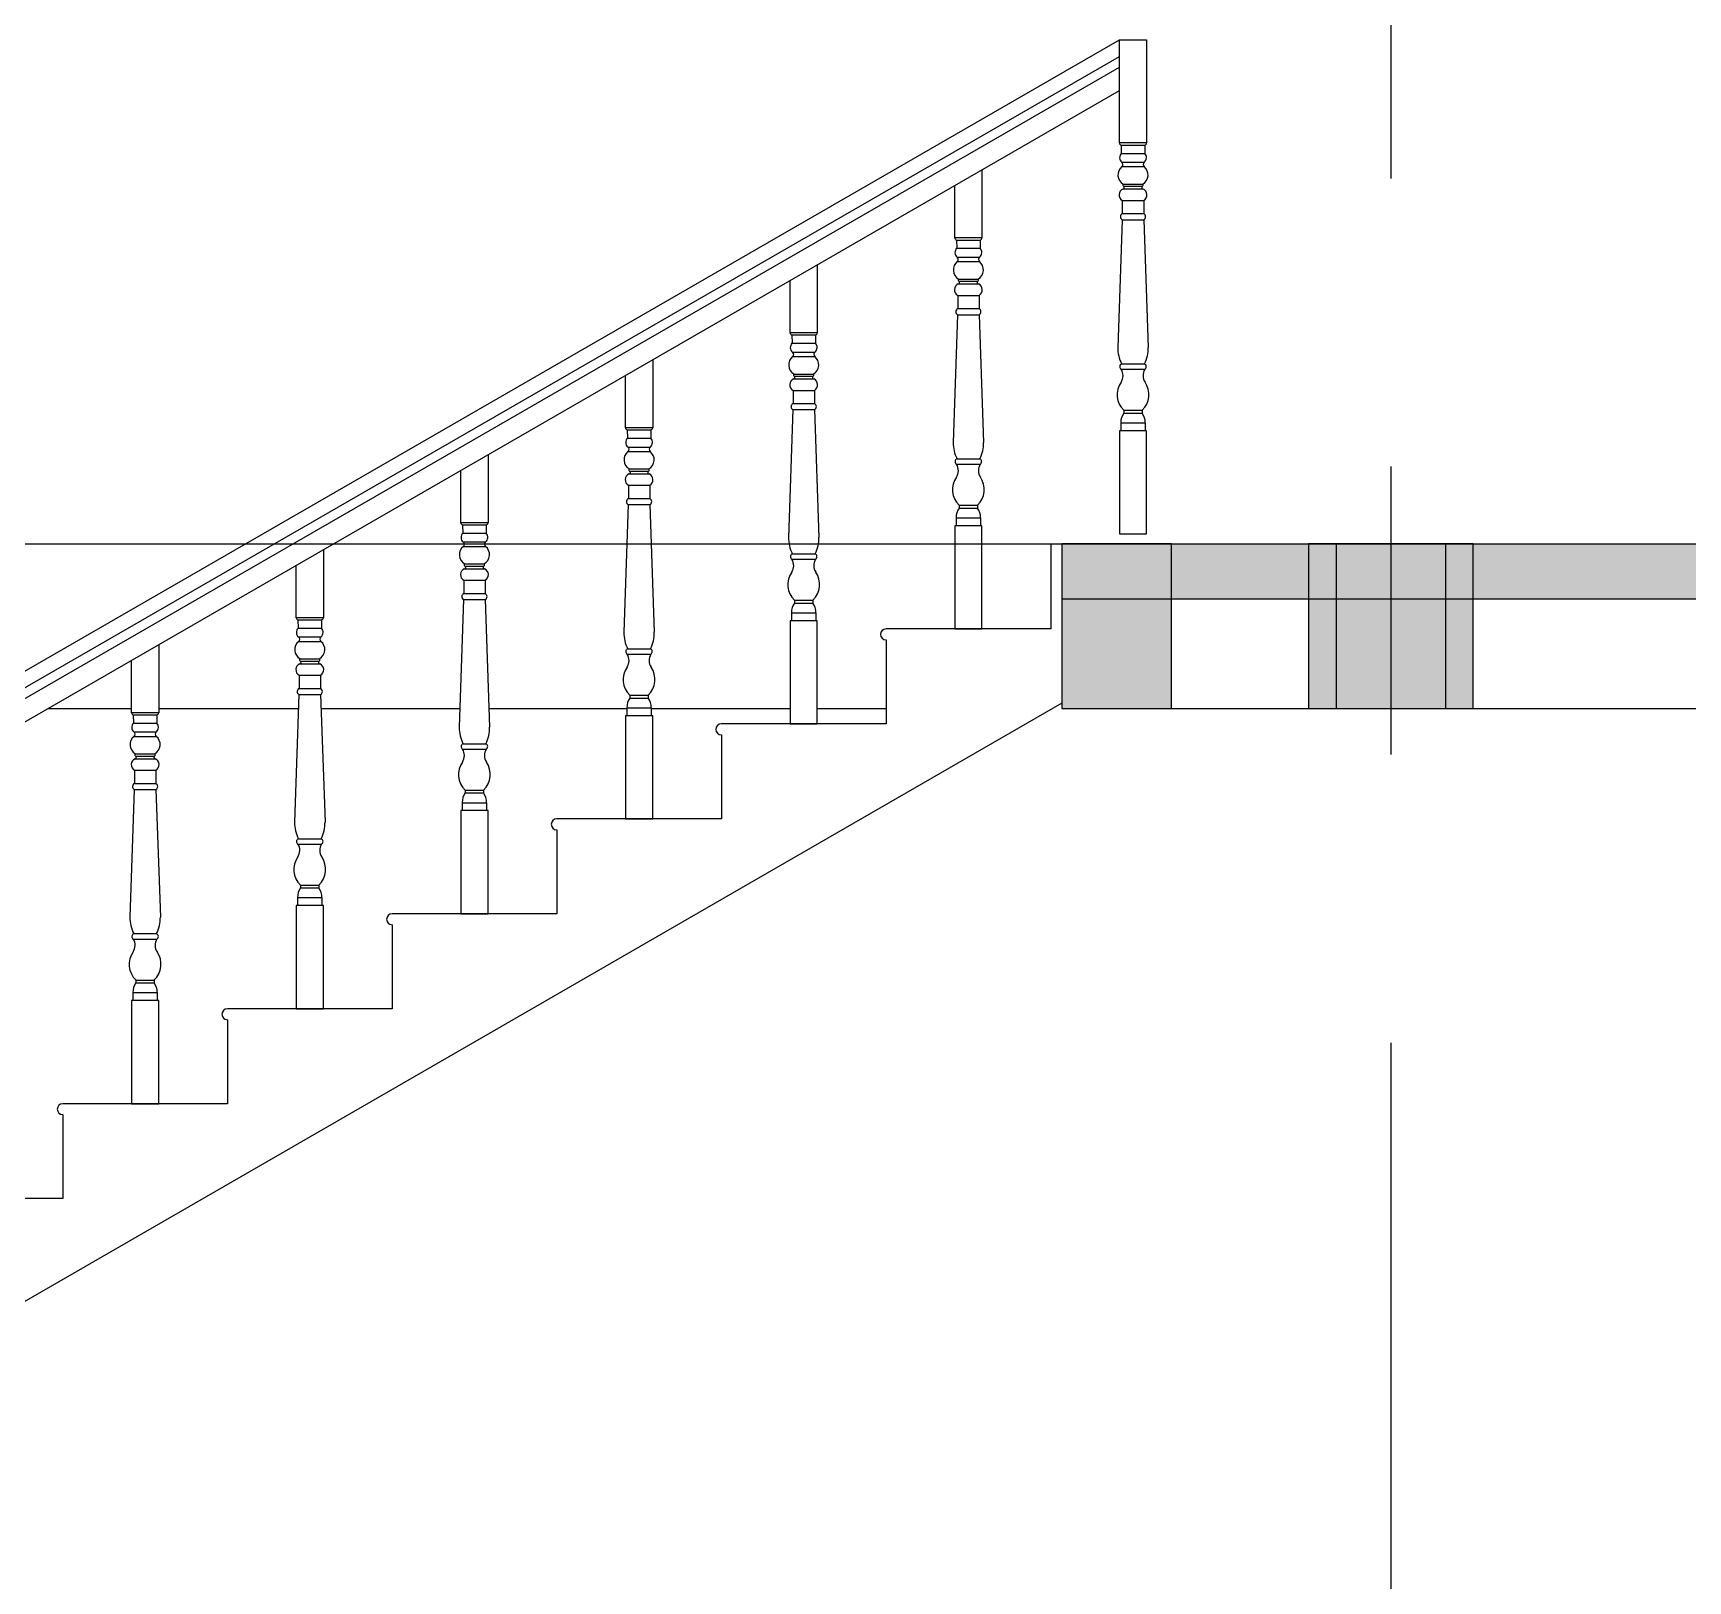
# Model space of a CAD drawing. Header units: inches. Extents: x 452443 to 881249, y 975131 to 1198310.
# Drawn here: x 750886 to 753902, y 1050321 to 1053141 of the extents above; entities that cross this region are included whole.
import ezdxf

# ---------------------------------------------------------------- set-up
doc = ezdxf.new("R2010")
doc.units = ezdxf.units.IN
doc.header["$LTSCALE"] = 3.5
doc.header["$MEASUREMENT"] = 0
doc.linetypes.add('CENTER', pattern=[2, 1.25, -0.25, 0.25, -0.25])
for name, color, linetype in [('cot', 1, 'Continuous'), ('hatch', 4, 'Continuous'), ('NCUAMANH', 32, 'Continuous'), ('Net thay', 140, 'Continuous'), ('Netthay_126', 126, 'Continuous'), ('Truc', 252, 'Continuous')]:
    doc.layers.add(name, color=color, linetype=linetype)

# ---------------------------------------------------------------- blocks, each defined once
blk = doc.blocks.new('contien5')
at = {"layer": 'NCUAMANH'}
for p, q in [((-21.6, 708.5), (-21.4, 693.4)), ((-21.6, 708.5), (21.6, 708.5)), ((21.6, 708.5), (21.4, 693.4)), ((-21.4, 693.4), (21.4, 693.4)), ((-20.6, 677.4), (20.6, 677.4)), ((-20.2, 669.2), (20.2, 669.2)), ((-17.8, 637.4), (17.8, 637.4)), ((-17.2, 633.4), (17.2, 633.4)), ((-19.5, 607.6), (19.5, 607.6)), ((-19.5, 607.6), (-19.5, 583.6)), ((-18.4, 628.5), (18.4, 628.5)), ((19.5, 607.6), (19.5, 583.6)), ((-19.5, 583.6), (19.5, 583.6)), ((-19.7, 572.5), (-27.7, 339.8)), ((-19.7, 572.5), (19.7, 572.5)), ((19.7, 572.5), (27.7, 339.8)), ((-20.7, 309.8), (20.7, 309.8)), ((-21.5, 300), (21.5, 300)), ((-16.7, 225.3), (-16.7, 220.1)), ((-16.7, 225.3), (16.7, 225.3)), ((-16.7, 220.1), (16.7, 220.1)), ((16.7, 225.3), (16.7, 220.1)), ((-22.2, 202.4), (-22.2, 187.9)), ((-22.2, 202.4), (22.2, 202.4)), ((22.2, 202.4), (22.2, 187.9))]:
    blk.add_line(p, q, dxfattribs=at)
for points in [[(-24.8, 900.3), (24.8, 900.3), (24.8, 712.4), (-24.8, 712.4)], [(-24.8, 0), (24.8, 0), (24.8, 187.9), (-24.8, 187.9)]]:
    blk.add_lwpolyline(points, close=True, dxfattribs=at)
for centre, radius, start, end in [((-19.9, 713.1), 4.97, 188.9365, 249.7631), ((19.9, 713.1), 4.97, 290.2369, 351.0635), ((-8.3, 654.2), 19.2, 128.5717, 240.3294), ((-13.4, 685.8), 11, 136.2147, 229.5812), ((-23.5, 673.2), 5.12, 308.7531, 55.4978), ((8.3, 654.2), 19.2, 299.6706, 51.4283), ((23.5, 673.2), 5.12, 124.5022, 231.2469), ((13.4, 685.8), 11, 310.4188, 43.7853), ((-16.1, 635.6), 2.5, 132.8165, 242.9565), ((-18.4, 631.1), 2.59, 270.3754, 61.9725), ((18.4, 631.1), 2.59, 118.0275, 269.6246), ((16.1, 635.6), 2.5, 297.0435, 47.1835), ((-13.6, 617.8), 11.7, 113.9711, 240.3321), ((13.6, 617.8), 11.7, 299.6679, 66.0289), ((-16.6, 577.9), 6.3, 116.5028, 240.5745), ((16.6, 577.9), 6.3, 299.4255, 63.4972), ((36.5, 339), 64.3, 179.302, 206.9975), ((-36.5, 339), 64.3, 333.0025, 0.698), ((-18.7, 304.7), 5.5, 112.1627, 239.3134), ((18.7, 304.7), 5.5, 300.6866, 67.8373), ((10.2, 253.9), 39.2, 144.8495, 226.7128), ((-39.9, 288.5), 21.7, 326.1075, 31.8431), ((-10.2, 253.9), 39.2, 313.2872, 35.1505), ((39.9, 288.5), 21.7, 148.1569, 213.8925), ((5.4, 203.6), 27.6, 143.3108, 182.3777), ((-5.4, 203.6), 27.6, 357.6223, 36.6892)]:
    blk.add_arc(centre, radius, start, end, dxfattribs=at)

msp = doc.modelspace()

# ---------------------------------------------------------------- hatches: boundary and pattern name
at = {"layer": 'cot'}
h = msp.add_hatch(color=256, dxfattribs=at)
h.dxf.hatch_style = 1
h.paths.add_polyline_path([(752960.5, 1052210.4), (752760.5, 1052210.4), (752760.5, 1051910.4), (752960.5, 1051910.4)])
h = msp.add_hatch(color=256, dxfattribs=at)
h.dxf.hatch_style = 1
h.paths.add_polyline_path([(755710.5, 1052210.4), (752960.5, 1052210.4), (752960.5, 1052110.4), (755710.5, 1052110.4)])
h.paths.add_polyline_path([(759810.5, 1052210.4), (756010.5, 1052210.4), (756010.5, 1052110.4), (759810.5, 1052110.4)])
h.paths.add_polyline_path([(761860.5, 1052110.4), (761860.5, 1052210.4), (759810.5, 1052210.4), (759810.5, 1052110.4)])
h = msp.add_hatch(color=256, dxfattribs=at)
h.dxf.hatch_style = 1
h.paths.add_polyline_path([(753510.5, 1052210.4), (753210.5, 1052210.4), (753210.5, 1051910.4), (753510.5, 1051910.4)])
h = msp.add_hatch(color=256, dxfattribs=at)
h.dxf.hatch_style = 1
h.paths.add_polyline_path([(753460.5, 1052210.4), (753260.5, 1052210.4), (753260.5, 1051910.4), (753460.5, 1051910.4)])

# ---------------------------------------------------------------- linework, layer by layer
for points in [[(752760.5, 1052210.4), (761860.5, 1052210.4)], [(752760.5, 1052110.4), (761860.5, 1052110.4)]]:
    msp.add_lwpolyline(points, dxfattribs=at)
for points in [[(752760.5, 1051910.4), (752960.5, 1051910.4), (752960.5, 1052210.4), (752760.5, 1052210.4)], [(753210.5, 1051910.4), (753510.5, 1051910.4), (753510.5, 1052210.4), (753210.5, 1052210.4)], [(753260.5, 1051910.4), (753460.5, 1051910.4), (753460.5, 1052210.4), (753260.5, 1052210.4)]]:
    msp.add_lwpolyline(points, close=True, dxfattribs=at)
at = {"layer": 'hatch'}
for points in [[(749036.5, 1050890.5), (752865.7, 1053098.6)], [(749053.6, 1050880.7), (752865.7, 1053079)]]:
    msp.add_lwpolyline(points, dxfattribs=at)
at = {"layer": 'NCUAMANH'}
for p, q in [((752568.9, 1052763.9), (752569.2, 1052748.8)), ((752568.9, 1052763.9), (752612.1, 1052763.9)), ((752569.2, 1052748.8), (752611.9, 1052748.8)), ((752612.1, 1052763.9), (752611.9, 1052748.8)), ((752570, 1052732.8), (752611.1, 1052732.8)), ((752570.3, 1052724.6), (752610.8, 1052724.6)), ((752572.1, 1052683.9), (752608.9, 1052683.9)), ((752572.7, 1052692.8), (752608.3, 1052692.8)), ((752573.3, 1052688.8), (752607.7, 1052688.8)), ((752571.1, 1052663), (752610, 1052663)), ((752571.1, 1052663), (752571.1, 1052639)), ((752610, 1052663), (752610, 1052639)), ((752570.8, 1052627.9), (752562.8, 1052395.2)), ((752570.8, 1052627.9), (752610.3, 1052627.9)), ((752571.1, 1052639), (752610, 1052639)), ((752610.3, 1052627.9), (752618.3, 1052395.2)), ((752268.9, 1052590.9), (752269.2, 1052575.8)), ((752268.9, 1052590.9), (752312.1, 1052590.9)), ((752312.1, 1052590.9), (752311.9, 1052575.8)), ((752269.2, 1052575.8), (752311.9, 1052575.8)), ((752270, 1052559.8), (752311.1, 1052559.8)), ((752270.3, 1052551.6), (752310.8, 1052551.6)), ((752272.1, 1052510.9), (752308.9, 1052510.9)), ((752272.7, 1052519.8), (752308.3, 1052519.8)), ((752273.3, 1052515.8), (752307.7, 1052515.8)), ((752271.1, 1052490), (752310, 1052490)), ((752271.1, 1052490), (752271.1, 1052466)), ((752310, 1052490), (752310, 1052466)), ((752270.8, 1052454.9), (752262.8, 1052222.2)), ((752270.8, 1052454.9), (752310.3, 1052454.9)), ((752271.1, 1052466), (752310, 1052466)), ((752310.3, 1052454.9), (752318.3, 1052222.2)), ((751968.9, 1052417.9), (751969.2, 1052402.8)), ((751968.9, 1052417.9), (752012.1, 1052417.9)), ((752012.1, 1052417.9), (752011.9, 1052402.8)), ((751969.2, 1052402.8), (752011.9, 1052402.8)), ((751970, 1052386.8), (752011.1, 1052386.8)), ((751970.3, 1052378.6), (752010.8, 1052378.6)), ((752569, 1052355.4), (752612, 1052355.4)), ((752569.8, 1052365.2), (752611.3, 1052365.2)), ((751972.1, 1052337.9), (752008.9, 1052337.9)), ((751972.7, 1052346.8), (752008.3, 1052346.8)), ((751973.3, 1052342.8), (752007.7, 1052342.8)), ((751971.1, 1052317), (752010, 1052317)), ((751971.1, 1052317), (751971.1, 1052293)), ((751971.1, 1052293), (752010, 1052293)), ((752010, 1052317), (752010, 1052293)), ((751970.8, 1052281.9), (751962.8, 1052049.2)), ((751970.8, 1052281.9), (752010.3, 1052281.9)), ((752010.3, 1052281.9), (752018.3, 1052049.2)), ((752573.8, 1052280.7), (752573.8, 1052275.5)), ((752573.8, 1052280.7), (752607.2, 1052280.7)), ((752573.8, 1052275.5), (752607.2, 1052275.5)), ((752607.2, 1052280.7), (752607.2, 1052275.5)), ((751668.9, 1052244.9), (751669.2, 1052229.8)), ((751668.9, 1052244.9), (751712.1, 1052244.9)), ((751669.2, 1052229.8), (751711.9, 1052229.8)), ((751712.1, 1052244.9), (751711.9, 1052229.8)), ((752568.4, 1052257.8), (752568.4, 1052243.3)), ((752568.4, 1052257.8), (752612.7, 1052257.8)), ((752612.7, 1052257.8), (752612.7, 1052243.3)), ((751670, 1052213.8), (751711.1, 1052213.8)), ((751670.3, 1052205.6), (751710.8, 1052205.6)), ((751672.7, 1052173.8), (751708.3, 1052173.8)), ((751673.3, 1052169.8), (751707.7, 1052169.8)), ((752269, 1052182.4), (752312, 1052182.4)), ((752269.8, 1052192.2), (752311.3, 1052192.2)), ((751671.1, 1052144), (751710, 1052144)), ((751671.1, 1052144), (751671.1, 1052120)), ((751672.1, 1052164.9), (751708.9, 1052164.9)), ((751710, 1052144), (751710, 1052120)), ((751670.8, 1052108.9), (751662.8, 1051876.2)), ((751670.8, 1052108.9), (751710.3, 1052108.9)), ((751671.1, 1052120), (751710, 1052120)), ((751710.3, 1052108.9), (751718.3, 1051876.2)), ((752273.8, 1052107.7), (752273.8, 1052102.5)), ((752273.8, 1052107.7), (752307.2, 1052107.7)), ((752307.2, 1052107.7), (752307.2, 1052102.5)), ((752268.4, 1052084.8), (752268.4, 1052070.3)), ((752268.4, 1052084.8), (752312.7, 1052084.8)), ((752273.8, 1052102.5), (752307.2, 1052102.5)), ((752312.7, 1052084.8), (752312.7, 1052070.3)), ((751368.9, 1052071.9), (751369.2, 1052056.8)), ((751368.9, 1052071.9), (751412.1, 1052071.9)), ((751369.2, 1052056.8), (751411.9, 1052056.8)), ((751412.1, 1052071.9), (751411.9, 1052056.8)), ((751370, 1052040.8), (751411.1, 1052040.8)), ((751370.3, 1052032.6), (751410.8, 1052032.6)), ((751969.8, 1052019.2), (752011.3, 1052019.2)), ((751372.1, 1051991.9), (751408.9, 1051991.9)), ((751372.7, 1052000.8), (751408.3, 1052000.8)), ((751373.3, 1051996.8), (751407.7, 1051996.8)), ((751969, 1052009.4), (752012, 1052009.4)), ((751371.1, 1051971), (751410, 1051971)), ((751371.1, 1051971), (751371.1, 1051947)), ((751410, 1051971), (751410, 1051947)), ((751370.8, 1051935.9), (751362.8, 1051703.2)), ((751370.8, 1051935.9), (751410.3, 1051935.9)), ((751371.1, 1051947), (751410, 1051947)), ((751410.3, 1051935.9), (751418.3, 1051703.2)), ((751973.8, 1051934.7), (751973.8, 1051929.5)), ((751973.8, 1051934.7), (752007.2, 1051934.7)), ((751973.8, 1051929.5), (752007.2, 1051929.5)), ((752007.2, 1051934.7), (752007.2, 1051929.5)), ((751068.9, 1051898.9), (751069.2, 1051883.8)), ((751068.9, 1051898.9), (751112.1, 1051898.9)), ((751112.1, 1051898.9), (751111.9, 1051883.8)), ((751968.4, 1051911.8), (751968.4, 1051897.3)), ((751968.4, 1051911.8), (752012.7, 1051911.8)), ((752012.7, 1051911.8), (752012.7, 1051897.3)), ((751069.2, 1051883.8), (751111.9, 1051883.8)), ((751070, 1051867.8), (751111.1, 1051867.8)), ((751070.3, 1051859.6), (751110.8, 1051859.6)), ((751669, 1051836.4), (751712, 1051836.4)), ((751669.8, 1051846.2), (751711.3, 1051846.2)), ((751072.1, 1051818.9), (751108.9, 1051818.9)), ((751072.7, 1051827.8), (751108.3, 1051827.8)), ((751073.3, 1051823.8), (751107.7, 1051823.8)), ((751071.1, 1051798), (751110, 1051798)), ((751071.1, 1051798), (751071.1, 1051774)), ((751110, 1051798), (751110, 1051774)), ((751070.8, 1051762.9), (751062.8, 1051530.2)), ((751070.8, 1051762.9), (751110.3, 1051762.9)), ((751071.1, 1051774), (751110, 1051774)), ((751110.3, 1051762.9), (751118.3, 1051530.2)), ((751673.8, 1051761.7), (751673.8, 1051756.5)), ((751673.8, 1051761.7), (751707.2, 1051761.7)), ((751673.8, 1051756.5), (751707.2, 1051756.5)), ((751707.2, 1051761.7), (751707.2, 1051756.5)), ((751668.4, 1051738.8), (751668.4, 1051724.3)), ((751668.4, 1051738.8), (751712.7, 1051738.8)), ((751712.7, 1051738.8), (751712.7, 1051724.3)), ((751369, 1051663.4), (751412, 1051663.4)), ((751369.8, 1051673.2), (751411.3, 1051673.2)), ((751368.4, 1051565.8), (751368.4, 1051551.3)), ((751368.4, 1051565.8), (751412.7, 1051565.8)), ((751373.8, 1051588.7), (751373.8, 1051583.5)), ((751373.8, 1051588.7), (751407.2, 1051588.7)), ((751373.8, 1051583.5), (751407.2, 1051583.5)), ((751407.2, 1051588.7), (751407.2, 1051583.5)), ((751412.7, 1051565.8), (751412.7, 1051551.3)), ((751069, 1051490.4), (751112, 1051490.4)), ((751069.8, 1051500.2), (751111.3, 1051500.2)), ((751073.8, 1051415.7), (751073.8, 1051410.5)), ((751073.8, 1051415.7), (751107.2, 1051415.7)), ((751107.2, 1051415.7), (751107.2, 1051410.5)), ((751068.4, 1051392.8), (751068.4, 1051378.3)), ((751068.4, 1051392.8), (751112.7, 1051392.8)), ((751073.8, 1051410.5), (751107.2, 1051410.5)), ((751112.7, 1051392.8), (751112.7, 1051378.3))]:
    msp.add_line(p, q, dxfattribs=at)
for points in [[(752615.3, 1052891.9), (752615.3, 1052767.8), (752565.7, 1052767.8), (752565.7, 1052863.3)], [(752315.3, 1052718.9), (752315.3, 1052594.8), (752265.7, 1052594.8), (752265.7, 1052690.3)], [(752015.3, 1052545.9), (752015.3, 1052421.8), (751965.7, 1052421.8), (751965.7, 1052517.3)], [(751715.3, 1052372.9), (751715.3, 1052248.8), (751665.7, 1052248.8), (751665.7, 1052344.3)], [(751415.3, 1052199.9), (751415.3, 1052075.8), (751365.7, 1052075.8), (751365.7, 1052171.3)], [(751115.3, 1052026.9), (751115.3, 1051902.8), (751065.7, 1051902.8), (751065.7, 1051998.3)]]:
    msp.add_lwpolyline(points, dxfattribs=at)
for points in [[(752565.7, 1052055.4), (752615.3, 1052055.4), (752615.3, 1052243.3), (752565.7, 1052243.3)], [(752265.7, 1051882.4), (752315.3, 1051882.4), (752315.3, 1052070.3), (752265.7, 1052070.3)], [(751965.7, 1051709.4), (752015.3, 1051709.4), (752015.3, 1051897.3), (751965.7, 1051897.3)], [(751665.7, 1051536.4), (751715.3, 1051536.4), (751715.3, 1051724.3), (751665.7, 1051724.3)], [(751365.7, 1051363.4), (751415.3, 1051363.4), (751415.3, 1051551.3), (751365.7, 1051551.3)], [(751065.7, 1051190.4), (751115.3, 1051190.4), (751115.3, 1051378.3), (751065.7, 1051378.3)]]:
    msp.add_lwpolyline(points, close=True, dxfattribs=at)
for centre, radius, start, end in [((752570.6, 1052768.5), 4.97, 188.9365, 249.7631), ((752577.1, 1052741.2), 11, 136.2147, 229.5812), ((752603.9, 1052741.2), 11, 310.4188, 43.7853), ((752610.4, 1052768.5), 4.97, 290.2369, 351.0635), ((752582.3, 1052709.6), 19.2, 128.5717, 240.3294), ((752567.1, 1052728.6), 5.12, 308.7531, 55.4978), ((752598.8, 1052709.6), 19.2, 299.6706, 51.4283), ((752614, 1052728.6), 5.12, 124.5022, 231.2469), ((752576.9, 1052673.2), 11.7, 113.9711, 240.3321), ((752574.4, 1052691), 2.5, 132.8165, 242.9565), ((752572.1, 1052686.5), 2.59, 270.3754, 61.9725), ((752609, 1052686.5), 2.59, 118.0275, 269.6246), ((752606.6, 1052691), 2.5, 297.0435, 47.1835), ((752604.2, 1052673.2), 11.7, 299.6679, 66.0289), ((752573.9, 1052633.3), 6.3, 116.5028, 240.5745), ((752607.2, 1052633.3), 6.3, 299.4255, 63.4972), ((752270.6, 1052595.5), 4.97, 188.9365, 249.7631), ((752310.4, 1052595.5), 4.97, 290.2369, 351.0635), ((752277.1, 1052568.2), 11, 136.2147, 229.5812), ((752303.9, 1052568.2), 11, 310.4188, 43.7853), ((752282.3, 1052536.6), 19.2, 128.5717, 240.3294), ((752267.1, 1052555.6), 5.12, 308.7531, 55.4978), ((752298.8, 1052536.6), 19.2, 299.6706, 51.4283), ((752314, 1052555.6), 5.12, 124.5022, 231.2469), ((752276.9, 1052500.2), 11.7, 113.9711, 240.3321), ((752274.4, 1052518), 2.5, 132.8165, 242.9565), ((752272.1, 1052513.5), 2.59, 270.3754, 61.9725), ((752309, 1052513.5), 2.59, 118.0275, 269.6246), ((752306.6, 1052518), 2.5, 297.0435, 47.1835), ((752304.2, 1052500.2), 11.7, 299.6679, 66.0289), ((752273.9, 1052460.3), 6.3, 116.5028, 240.5745), ((752307.2, 1052460.3), 6.3, 299.4255, 63.4972), ((751970.6, 1052422.5), 4.97, 188.9365, 249.7631), ((752010.4, 1052422.5), 4.97, 290.2369, 351.0635), ((751977.1, 1052395.2), 11, 136.2147, 229.5812), ((751967.1, 1052382.6), 5.12, 308.7531, 55.4978), ((752014, 1052382.6), 5.12, 124.5022, 231.2469), ((752003.9, 1052395.2), 11, 310.4188, 43.7853), ((752627.1, 1052394.4), 64.3, 179.302, 206.9975), ((752554, 1052394.4), 64.3, 333.0025, 0.698), ((751982.3, 1052363.6), 19.2, 128.5717, 240.3294), ((751998.8, 1052363.6), 19.2, 299.6706, 51.4283), ((752571.8, 1052360.1), 5.5, 112.1627, 239.3134), ((752550.6, 1052343.9), 21.7, 326.1075, 31.8431), ((752630.4, 1052343.9), 21.7, 148.1569, 213.8925), ((752609.2, 1052360.1), 5.5, 300.6866, 67.8373), ((751976.9, 1052327.2), 11.7, 113.9711, 240.3321), ((751974.4, 1052345), 2.5, 132.8165, 242.9565), ((751972.1, 1052340.5), 2.59, 270.3754, 61.9725), ((752009, 1052340.5), 2.59, 118.0275, 269.6246), ((752006.6, 1052345), 2.5, 297.0435, 47.1835), ((752004.2, 1052327.2), 11.7, 299.6679, 66.0289), ((752600.7, 1052309.3), 39.2, 144.8495, 226.7128), ((752580.3, 1052309.3), 39.2, 313.2872, 35.1505), ((751973.9, 1052287.3), 6.3, 116.5028, 240.5745), ((752007.2, 1052287.3), 6.3, 299.4255, 63.4972), ((752595.9, 1052259), 27.6, 143.3108, 182.3777), ((752585.1, 1052259), 27.6, 357.6223, 36.6892), ((751670.6, 1052249.5), 4.97, 188.9365, 249.7631), ((751677.1, 1052222.2), 11, 136.2147, 229.5812), ((751703.9, 1052222.2), 11, 310.4188, 43.7853), ((751710.4, 1052249.5), 4.97, 290.2369, 351.0635), ((751682.3, 1052190.6), 19.2, 128.5717, 240.3294), ((751667.1, 1052209.6), 5.12, 308.7531, 55.4978), ((751698.8, 1052190.6), 19.2, 299.6706, 51.4283), ((751714, 1052209.6), 5.12, 124.5022, 231.2469), ((752327.1, 1052221.4), 64.3, 179.302, 206.9975), ((752254, 1052221.4), 64.3, 333.0025, 0.698), ((751674.4, 1052172), 2.5, 132.8165, 242.9565), ((751672.1, 1052167.5), 2.59, 270.3754, 61.9725), ((751709, 1052167.5), 2.59, 118.0275, 269.6246), ((751706.6, 1052172), 2.5, 297.0435, 47.1835), ((752271.8, 1052187.1), 5.5, 112.1627, 239.3134), ((752250.6, 1052170.9), 21.7, 326.1075, 31.8431), ((752330.4, 1052170.9), 21.7, 148.1569, 213.8925), ((752309.2, 1052187.1), 5.5, 300.6866, 67.8373), ((751676.9, 1052154.2), 11.7, 113.9711, 240.3321), ((751704.2, 1052154.2), 11.7, 299.6679, 66.0289), ((752300.7, 1052136.3), 39.2, 144.8495, 226.7128), ((752280.3, 1052136.3), 39.2, 313.2872, 35.1505), ((751673.9, 1052114.3), 6.3, 116.5028, 240.5745), ((751707.2, 1052114.3), 6.3, 299.4255, 63.4972), ((752295.9, 1052086), 27.6, 143.3108, 182.3777), ((752285.1, 1052086), 27.6, 357.6223, 36.6892), ((751370.6, 1052076.5), 4.97, 188.9365, 249.7631), ((751377.1, 1052049.2), 11, 136.2147, 229.5812), ((751403.9, 1052049.2), 11, 310.4188, 43.7853), ((751410.4, 1052076.5), 4.97, 290.2369, 351.0635), ((752027.1, 1052048.4), 64.3, 179.302, 206.9975), ((751954, 1052048.4), 64.3, 333.0025, 0.698), ((751382.3, 1052017.6), 19.2, 128.5717, 240.3294), ((751367.1, 1052036.6), 5.12, 308.7531, 55.4978), ((751398.8, 1052017.6), 19.2, 299.6706, 51.4283), ((751414, 1052036.6), 5.12, 124.5022, 231.2469), ((751971.8, 1052014.1), 5.5, 112.1627, 239.3134), ((752009.2, 1052014.1), 5.5, 300.6866, 67.8373), ((751376.9, 1051981.2), 11.7, 113.9711, 240.3321), ((751374.4, 1051999), 2.5, 132.8165, 242.9565), ((751372.1, 1051994.5), 2.59, 270.3754, 61.9725), ((751409, 1051994.5), 2.59, 118.0275, 269.6246), ((751406.6, 1051999), 2.5, 297.0435, 47.1835), ((751404.2, 1051981.2), 11.7, 299.6679, 66.0289), ((751950.6, 1051997.9), 21.7, 326.1075, 31.8431), ((752030.4, 1051997.9), 21.7, 148.1569, 213.8925), ((752000.7, 1051963.3), 39.2, 144.8495, 226.7128), ((751980.3, 1051963.3), 39.2, 313.2872, 35.1505), ((751373.9, 1051941.3), 6.3, 116.5028, 240.5745), ((751407.2, 1051941.3), 6.3, 299.4255, 63.4972), ((751995.9, 1051913), 27.6, 143.3108, 182.3777), ((751985.1, 1051913), 27.6, 357.6223, 36.6892), ((751070.6, 1051903.5), 4.97, 188.9365, 249.7631), ((751110.4, 1051903.5), 4.97, 290.2369, 351.0635), ((751077.1, 1051876.2), 11, 136.2147, 229.5812), ((751067.1, 1051863.6), 5.12, 308.7531, 55.4978), ((751114, 1051863.6), 5.12, 124.5022, 231.2469), ((751103.9, 1051876.2), 11, 310.4188, 43.7853), ((751727.1, 1051875.4), 64.3, 179.302, 206.9975), ((751654, 1051875.4), 64.3, 333.0025, 0.698), ((751082.3, 1051844.6), 19.2, 128.5717, 240.3294), ((751098.8, 1051844.6), 19.2, 299.6706, 51.4283), ((751671.8, 1051841.1), 5.5, 112.1627, 239.3134), ((751650.6, 1051824.9), 21.7, 326.1075, 31.8431), ((751730.4, 1051824.9), 21.7, 148.1569, 213.8925), ((751709.2, 1051841.1), 5.5, 300.6866, 67.8373), ((751076.9, 1051808.2), 11.7, 113.9711, 240.3321), ((751074.4, 1051826), 2.5, 132.8165, 242.9565), ((751072.1, 1051821.5), 2.59, 270.3754, 61.9725), ((751109, 1051821.5), 2.59, 118.0275, 269.6246), ((751106.6, 1051826), 2.5, 297.0435, 47.1835), ((751104.2, 1051808.2), 11.7, 299.6679, 66.0289), ((751700.7, 1051790.3), 39.2, 144.8495, 226.7128), ((751680.3, 1051790.3), 39.2, 313.2872, 35.1505), ((751073.9, 1051768.3), 6.3, 116.5028, 240.5745), ((751107.2, 1051768.3), 6.3, 299.4255, 63.4972), ((751695.9, 1051740), 27.6, 143.3108, 182.3777), ((751685.1, 1051740), 27.6, 357.6223, 36.6892), ((751427.1, 1051702.4), 64.3, 179.302, 206.9975), ((751354, 1051702.4), 64.3, 333.0025, 0.698), ((751371.8, 1051668.1), 5.5, 112.1627, 239.3134), ((751350.6, 1051651.9), 21.7, 326.1075, 31.8431), ((751430.4, 1051651.9), 21.7, 148.1569, 213.8925), ((751409.2, 1051668.1), 5.5, 300.6866, 67.8373), ((751400.7, 1051617.3), 39.2, 144.8495, 226.7128), ((751380.3, 1051617.3), 39.2, 313.2872, 35.1505), ((751395.9, 1051567), 27.6, 143.3108, 182.3777), ((751385.1, 1051567), 27.6, 357.6223, 36.6892), ((751127.1, 1051529.4), 64.3, 179.302, 206.9975), ((751054, 1051529.4), 64.3, 333.0025, 0.698), ((751071.8, 1051495.1), 5.5, 112.1627, 239.3134), ((751050.6, 1051478.9), 21.7, 326.1075, 31.8431), ((751130.4, 1051478.9), 21.7, 148.1569, 213.8925), ((751109.2, 1051495.1), 5.5, 300.6866, 67.8373), ((751100.7, 1051444.3), 39.2, 144.8495, 226.7128), ((751080.3, 1051444.3), 39.2, 313.2872, 35.1505), ((751095.9, 1051394), 27.6, 143.3108, 182.3777), ((751085.1, 1051394), 27.6, 357.6223, 36.6892)]:
    msp.add_arc(centre, radius, start, end, dxfattribs=at)
at = {"layer": 'Net thay'}
msp.add_lwpolyline([(752905.7, 1048566.9), (749005.6, 1050816, -0.577692), (749005.6, 1050902.6), (752865.7, 1053128.7)], format="xyb", dxfattribs=at)
msp.add_lwpolyline([(749090.6, 1050859.3), (752865.7, 1053036.3)], dxfattribs=at)
at = {"layer": 'Netthay_126'}
for points in [[(752740.5, 1052210.4), (752740.5, 1052055.4), (752440.5, 1052055.4)], [(752440.5, 1052035.4), (752440.5, 1051882.4), (752140.5, 1051882.4)], [(750005.9, 1050331.5), (752761.4, 1051920.5)], [(750913.3, 1051910.4), (751065.7, 1051910.4)], [(751115.3, 1051910.4), (751369.9, 1051910.4)], [(751411.1, 1051910.4), (751663.9, 1051910.4)], [(751717.1, 1051910.4), (751968.4, 1051910.4)], [(752012.7, 1051910.4), (752265.7, 1051910.4)], [(752315.3, 1051910.4), (752440.5, 1051910.4)], [(752761.4, 1051910.4), (753210.5, 1051910.4)], [(753210.5, 1051910.4), (762860.5, 1051910.4)], [(752140.5, 1051862.4), (752140.5, 1051709.4), (751840.5, 1051709.4)], [(751840.5, 1051689.4), (751840.5, 1051536.4), (751540.5, 1051536.4)], [(751540.5, 1051516.4), (751540.5, 1051363.4), (751240.5, 1051363.4)], [(751240.5, 1051343.4), (751240.5, 1051190.4), (750940.5, 1051190.4)], [(750940.5, 1051170.4), (750940.5, 1051017.4), (750640.5, 1051017.4)]]:
    msp.add_lwpolyline(points, dxfattribs=at)
for centre in [(752440.5, 1052045.4), (752140.5, 1051872.4), (751840.5, 1051699.4), (751540.5, 1051526.4), (751240.5, 1051353.4), (750940.5, 1051180.4)]:
    msp.add_arc(centre, 10, 90, 270, dxfattribs=at)
at = {"layer": 'Truc', "linetype": 'CENTER', "ltscale": 600}
msp.add_line((746385.7, 1052210.4), (772262.8, 1052210.4), dxfattribs=at)
msp.add_lwpolyline([(753360.5, 1055501.3), (753360.5, 1032188.8)], dxfattribs=at)

# ---------------------------------------------------------------- block references
at = {"layer": 'NCUAMANH'}
msp.add_blockref('contien5', (752890.5, 1052228.4), dxfattribs=at)

doc.saveas('drawing.dxf')
